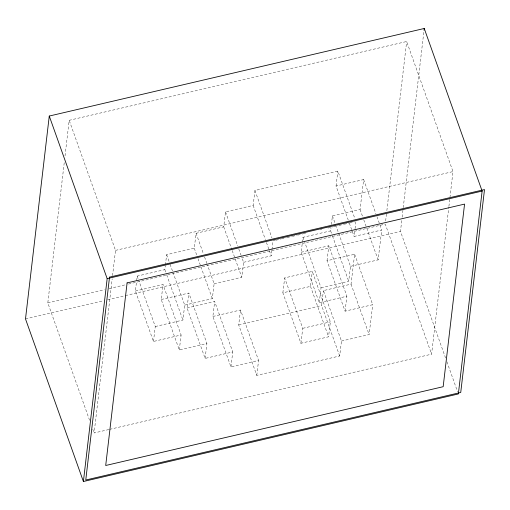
<?xml version="1.0" encoding="UTF-8"?>
<svg xmlns="http://www.w3.org/2000/svg" width="510" height="510" viewBox="0 0 510 510"><rect width="100%" height="100%" fill="white"/><g stroke="black" fill="none" stroke-linecap="round" stroke-linejoin="round"><path stroke-width="0.38" stroke-dasharray="2.55 1.91" d="M89.594 420.272L47.806 302.902L64.381 161.415M65.025 155.881L69.194 120.309L406.668 41.508L452.982 171.577L450.024 196.873M108.866 429.535L94.12 432.977L112.181 278.842M112.551 275.68L115.515 250.384L69.194 120.309M385.649 220.938L386.478 213.824M386.854 210.662L406.668 41.508M445.561 357.994L400.471 231.362L401.765 220.314M402.135 217.152L403.149 208.469M403.244 207.678L424.052 30.058M109.637 429.356L431.594 354.176L448.819 207.149M448.908 206.359L449.928 197.663M135.399 291.031L163.034 284.567L181.101 335L153.465 341.464L135.399 291.031L136.54 281.596M136.635 280.812L137.203 276.095L164.838 269.631L165.316 265.697M153.465 341.464L155.269 326.528L139.064 281.284M161.23 299.51L188.853 293.046L206.92 343.479L179.297 349.943L161.23 299.51L163.034 284.567M165.412 264.913L166.642 254.688L194.265 248.23L196.076 233.287L223.712 226.822L225.516 211.88L253.151 205.415L254.955 190.479L337.849 171.086L354.852 218.554M179.297 349.943L181.101 335M155.269 326.528L182.905 320.063L184.709 305.12L173.285 273.233M187.049 307.989L214.684 301.525L232.751 351.957L205.116 358.422L187.049 307.989L188.853 293.046M205.116 358.422L206.92 343.479M184.709 305.12L212.332 298.656L214.136 283.719L207.5 265.174M212.88 316.461L240.516 309.997L258.583 360.43L230.947 366.894L212.88 316.461L214.684 301.525M230.947 366.894L232.751 351.957M214.136 283.719L241.772 277.255L243.582 262.312L241.721 257.116M354.641 254.267L372.708 304.699L345.085 311.164L327.018 260.731L354.641 254.267L351.033 284.147L323.41 290.604L341.477 341.037L339.673 355.98L256.779 375.373L238.712 324.94L240.516 309.997M256.779 375.373L258.583 360.43M243.582 262.312L271.218 255.848L271.881 250.346M271.977 249.556L273.022 240.911L275.343 240.369M282.865 292.836L284.669 277.893L312.292 271.428L330.359 321.861L328.555 336.804L300.932 343.268L282.865 292.836L310.488 286.371L312.292 271.428M301.187 252.252L328.822 245.788L346.889 296.221L319.254 302.685L301.187 252.252L302.991 237.316L330.627 230.851L331.009 227.709M300.932 343.268L302.736 328.325L284.669 277.893M319.254 302.685L321.058 287.748L304.852 242.505M339.673 355.98L321.606 305.547L323.41 290.604M327.018 260.731L328.822 245.788M331.385 224.559L332.431 215.908L360.054 209.451L363.662 179.565L336.045 186.023L348.266 220.141M336.045 186.023L337.849 171.086M345.085 311.164L346.889 296.221M321.058 287.748L348.693 281.284L350.497 266.341L336.154 226.293M376.947 216.648L381.729 229.997L354.106 236.455L354.96 229.379M355.056 228.595L355.91 221.518M341.477 341.037L369.1 334.579L372.708 304.699M350.497 266.341L378.12 259.877L381.729 229.997M115.515 250.384L452.982 171.577M276.12 240.184L280.768 239.101M281.539 238.916L286.186 237.832M286.964 237.647L291.612 236.563M292.389 236.379L297.037 235.295M297.808 235.11L302.455 234.026M303.233 233.841L305.554 233.299M320.274 229.857L321.823 229.494M328.026 228.047L332.673 226.956M333.444 226.778L338.092 225.688M338.869 225.509L343.517 224.419M344.295 224.241L348.942 223.15M349.713 222.972L354.361 221.882M47.806 302.902L104.435 289.68M109.095 288.59L125.383 284.79M128.488 284.064L385.279 224.1L431.594 354.176M25.5 318.928L102.975 300.836M107.623 299.746L124.663 295.768M125.441 295.59L400.471 231.362M238.712 324.94L321.606 305.547M302.736 328.325L330.359 321.861M363.662 179.565L375.889 213.677M360.054 209.451L362.712 216.865M363.777 219.829L378.12 259.877M349.325 223.106L354.106 236.455M332.431 215.908L335.886 225.547M351.033 284.147L369.1 334.579M330.627 230.851L332.22 235.301M332.488 236.041L348.693 281.284M302.991 237.316L304.585 241.766M310.488 286.371L328.555 336.804M254.955 190.479L271.957 237.947M253.151 205.415L265.372 239.528M266.43 242.499L269.089 249.913M269.356 250.652L271.218 255.848M225.516 211.88L237.737 245.992M238.795 248.963L241.453 256.377M223.712 226.822L231.942 249.811M232.209 250.55L241.772 277.255M196.076 233.287L203.509 254.05M204.574 257.014L207.232 264.435M194.265 248.23L196.924 255.644M197.988 258.608L200.647 266.029M200.908 266.768L212.332 298.656M166.642 254.688L169.836 263.587M170.098 264.327L173.024 272.487M164.838 269.631L166.432 274.08M166.7 274.82L182.905 320.063M137.203 276.095L138.796 280.545M446.894 361.737L457.566 391.712M92.794 429.241L94.12 432.977"/><path stroke-width="0.76" d="M49.266 116.044L25.5 318.928L83.398 481.517L458.362 393.956L482.128 191.072L424.237 28.483L49.266 116.044L107.164 278.638L83.398 481.517M424.052 30.058L424.237 28.483M107.164 278.638L482.128 191.072M109.529 277.134L85.763 480.018L460.734 392.458L484.5 189.573L109.529 277.134M127.092 282.903L105.704 465.496L443.171 386.695L464.565 204.096L127.092 282.903"/></g></svg>
